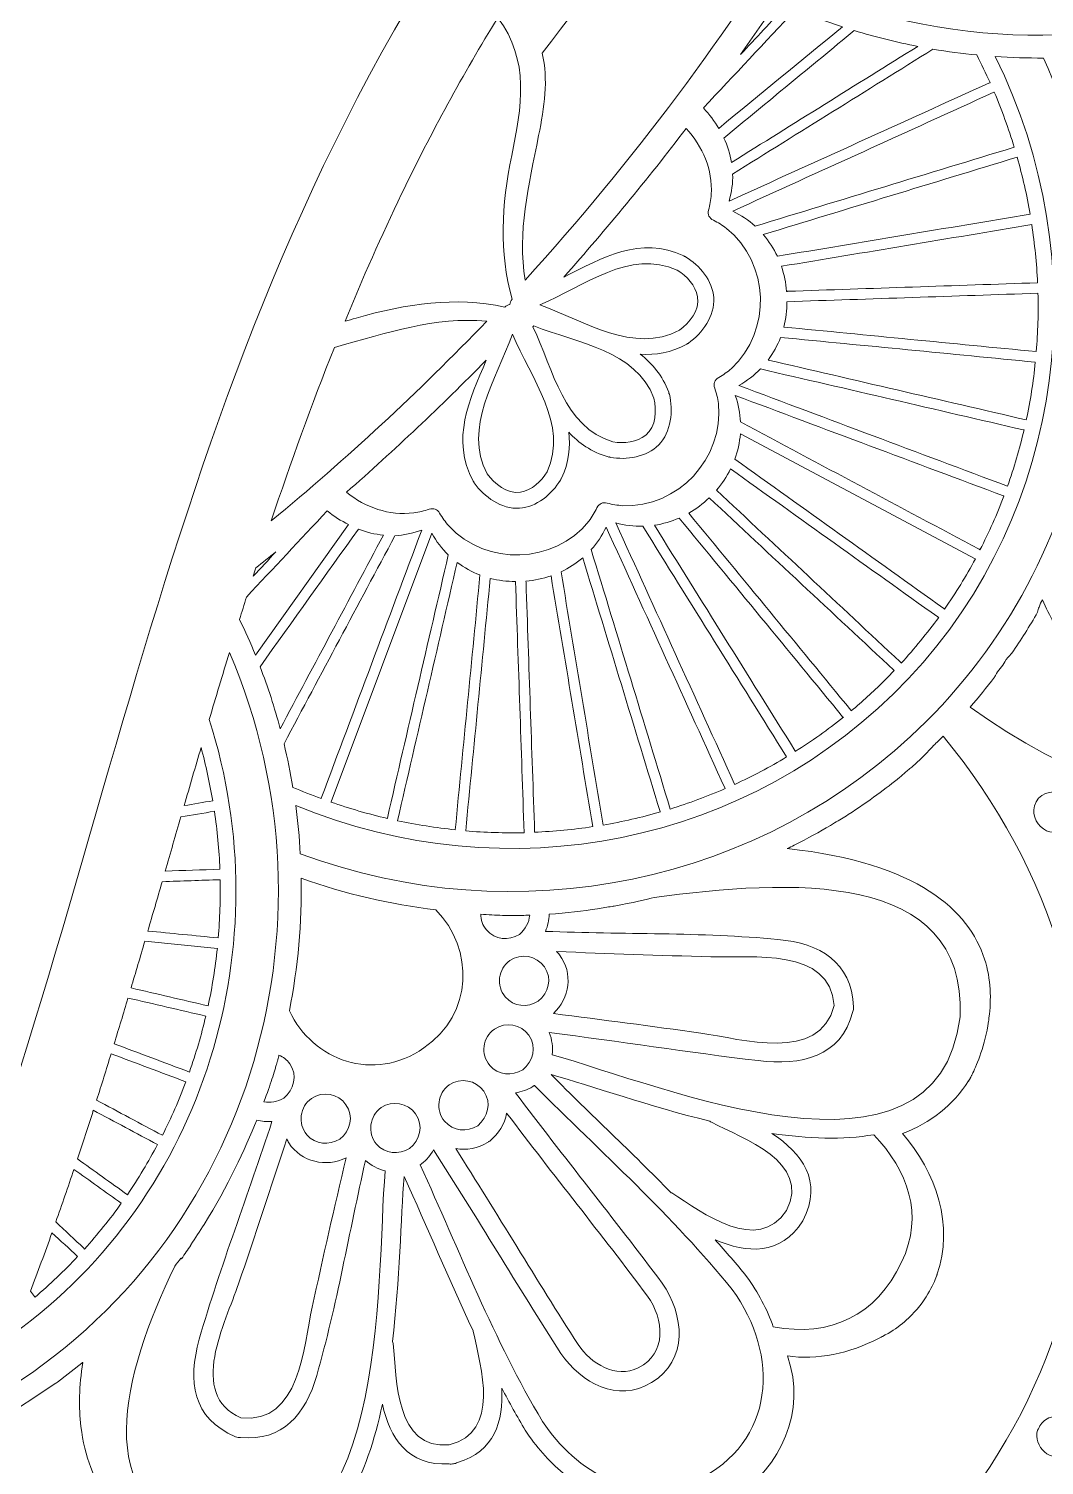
# Model space of a CAD drawing. Extents: x 13 to 948, y -975 to -268.
# Drawn here: x 94.2 to 178, y -446.1 to -327.6 of the extents above; entities that cross this region are included whole.
import ezdxf

# ---------------------------------------------------------------- set-up
doc = ezdxf.new("R2010")
doc.units = 0
doc.header["$MEASUREMENT"] = 0
doc.layers.add('Layer 1', color=7, linetype='Continuous', lineweight=0)

msp = doc.modelspace()

# ---------------------------------------------------------------- linework, layer by layer
at = {"layer": 'Layer 1'}
for points, knots in [([(937.67, -754.37), (937.67, -754.37), (937.67, -757.13), (937.67, -757.13), (937.67, -757.13), (936.53, -757.13), (936.53, -757.13), (936.53, -757.13), (936.53, -754.98), (936.53, -754.98), (936.53, -754.98), (936.45, -754.98), (936.45, -754.98), (936.45, -754.98), (936.45, -773.13), (936.45, -773.13), (936.45, -773.13), (936.42, -773.23), (936.42, -773.23), (936.42, -773.23), (936.42, -754.98), (936.42, -754.98), (936.42, -754.98), (930.74, -754.98), (930.74, -754.98), (930.74, -754.98), (930.74, -753.84), (930.74, -753.84), (930.74, -753.84), (937.24, -753.85), (937.24, -753.85), (937.24, -753.85), (937.24, -268.13), (937.24, -268.13), (937.24, -268.13), (585.77, -268.13), (585.77, -268.13), (585.77, -268.13), (585.77, -267.8), (585.77, -267.8), (585.77, -267.8), (584.81, -267.8), (584.81, -267.8), (584.81, -267.8), (584.81, -272.14), (584.81, -272.14), (584.81, -272.14), (583.68, -272.14), (583.68, -272.14), (583.68, -272.14), (583.68, -267.8), (583.68, -267.8), (583.68, -267.8), (233.17, -267.8), (233.17, -267.8), (233.17, -267.8), (233.17, -267.7), (233.17, -267.7), (233.17, -267.7), (231.67, -267.7), (231.67, -267.7), (231.67, -267.7), (231.67, -267.62), (231.67, -267.62), (231.67, -267.62), (194.12, -267.62), (194.12, -267.62), (189.36, -267.62), (184.7, -268.72), (180.48, -270.81), (180.33, -270.79), (180.19, -270.76), (180.05, -270.72), (180.01, -270.84), (179.96, -270.97), (179.92, -271.1), (178.75, -271.71), (177.61, -272.4), (176.52, -273.16), (171.9, -276.4), (165.53, -281), (157.98, -286.83), (75.27, -358.42), (123.19, -457.39), (13.49, -510.82), (123.19, -564.25), (75.27, -663.23), (157.98, -734.81), (165.57, -740.66), (171.95, -745.28), (176.58, -748.52), (181.7, -752.1), (187.79, -754.02), (194.04, -754.02), (194.04, -754.02), (231.67, -754.02), (231.67, -754.02), (231.67, -754.02), (231.67, -749.56), (231.67, -749.56), (231.67, -749.56), (232.61, -749.56), (232.61, -749.56), (232.61, -749.56), (232.61, -753.99), (232.61, -753.99), (232.61, -753.99), (583.68, -753.99), (583.68, -753.99), (583.68, -753.99), (583.68, -749.46), (583.68, -749.46), (583.68, -749.46), (584.81, -749.46), (584.81, -749.46), (584.81, -749.46), (584.81, -753.99), (584.81, -753.99), (584.81, -753.99), (584.25, -753.99), (584.25, -753.99), (584.25, -753.99), (584.25, -754), (584.25, -754), (578.12, -754.03), (573.17, -759.01), (573.17, -765.14), (573.17, -765.14), (573.17, -974.54), (573.17, -974.54), (573.17, -974.54), (584.25, -974.54), (584.25, -974.54), (584.25, -974.54), (584.25, -974.64), (584.25, -974.64), (584.25, -974.64), (584.94, -974.64), (584.94, -974.64), (584.94, -974.64), (588.59, -974.85), (594.96, -974.85), (596.36, -974.85), (597.89, -974.84), (599.54, -974.82), (600.97, -974.8), (602.48, -974.76), (604.08, -974.72), (621.83, -974.22), (649.87, -972.03), (679.28, -964.28), (679.8, -964.13), (680.33, -963.99), (680.87, -963.84), (682.82, -963.32), (684.78, -962.76), (686.73, -962.19), (687.31, -962.01), (687.91, -961.84), (688.49, -961.67), (694.87, -959.73), (701.26, -957.52), (707.58, -955), (709.47, -954.25), (711.33, -953.47), (713.2, -952.67), (717.19, -950.94), (721.12, -949.09), (725.02, -947.08), (726.08, -946.52), (727.16, -945.97), (728.22, -945.39), (729.98, -944.44), (731.72, -943.46), (733.45, -942.44), (734.35, -941.91), (735.25, -941.38), (736.15, -940.83), (736.98, -940.33), (737.8, -939.81), (738.62, -939.29), (739.95, -938.45), (741.26, -937.6), (742.54, -936.72), (749.1, -932.28), (755.33, -927.32), (761.12, -921.8), (761.12, -921.8), (764.53, -925.23), (771.38, -930.35), (774.03, -932.34), (777.18, -934.57), (780.85, -936.94), (784.86, -939.56), (789.49, -942.35), (794.74, -945.2), (799.76, -947.93), (805.32, -950.7), (811.46, -953.4), (811.84, -953.56), (812.22, -953.72), (812.6, -953.89), (813.4, -954.24), (814.21, -954.58), (815.04, -954.93), (816.42, -955.51), (817.84, -956.1), (819.29, -956.66), (819.88, -956.9), (820.46, -957.13), (821.04, -957.36), (822.57, -957.95), (824.11, -958.54), (825.7, -959.11), (826.6, -959.44), (827.51, -959.77), (828.44, -960.1), (852.72, -968.64), (883.55, -975.22), (920.95, -975.22), (925.99, -975.22), (931.16, -975.1), (936.45, -974.85), (936.45, -974.85), (936.44, -957.65), (936.44, -957.65), (936.44, -957.65), (936.44, -957.65), (936.45, -957.65), (936.45, -957.65), (936.45, -974.85), (936.45, -974.85), (936.45, -974.85), (936.53, -974.85), (936.53, -974.85), (936.53, -974.85), (936.53, -965.78), (936.53, -965.78), (936.53, -965.78), (937.67, -965.78), (937.67, -965.78), (937.67, -965.78), (937.67, -974.85), (937.67, -974.85), (937.67, -974.85), (947.59, -974.85), (947.59, -974.85), (947.59, -974.85), (947.59, -765.45), (947.59, -765.45), (947.59, -759.71), (943.24, -754.98), (937.67, -754.37)], [0, 0, 0, 0, 1, 1, 1, 2, 2, 2, 3, 3, 3, 4, 4, 4, 5, 5, 5, 6, 6, 6, 7, 7, 7, 8, 8, 8, 9, 9, 9, 10, 10, 10, 11, 11, 11, 12, 12, 12, 13, 13, 13, 14, 14, 14, 15, 15, 15, 16, 16, 16, 17, 17, 17, 18, 18, 18, 19, 19, 19, 20, 20, 20, 21, 21, 21, 22, 22, 22, 23, 23, 23, 24, 24, 24, 25, 25, 25, 26, 26, 26, 27, 27, 27, 28, 28, 28, 29, 29, 29, 30, 30, 30, 31, 31, 31, 32, 32, 32, 33, 33, 33, 34, 34, 34, 35, 35, 35, 36, 36, 36, 37, 37, 37, 38, 38, 38, 39, 39, 39, 40, 40, 40, 41, 41, 41, 42, 42, 42, 43, 43, 43, 44, 44, 44, 45, 45, 45, 46, 46, 46, 47, 47, 47, 48, 48, 48, 49, 49, 49, 50, 50, 50, 51, 51, 51, 52, 52, 52, 53, 53, 53, 54, 54, 54, 55, 55, 55, 56, 56, 56, 57, 57, 57, 58, 58, 58, 59, 59, 59, 60, 60, 60, 61, 61, 61, 62, 62, 62, 63, 63, 63, 64, 64, 64, 65, 65, 65, 66, 66, 66, 67, 67, 67, 68, 68, 68, 69, 69, 69, 70, 70, 70, 71, 71, 71, 72, 72, 72, 73, 73, 73, 74, 74, 74, 75, 75, 75, 76, 76, 76, 77, 77, 77, 78, 78, 78, 79, 79, 79, 80, 80, 80, 81, 81, 81, 82, 82, 82, 83, 83, 83, 84, 84, 84, 84]), ([(224.87, -290.84), (224.4, -292.9), (223.79, -294.94), (223.04, -296.98), (213.1, -323.6), (182.34, -335.11), (156.99, -323.72), (157.64, -322.73), (158.29, -321.74), (158.91, -320.75), (182.46, -330.98), (210.52, -320.25), (219.75, -295.74), (222.42, -288.64), (223.12, -281.37), (222.18, -274.43), (222.18, -274.43), (224.87, -274.43), (224.87, -274.43), (224.87, -274.43), (224.87, -290.84), (224.87, -290.84)], [0, 0, 0, 0, 1, 1, 1, 2, 2, 2, 3, 3, 3, 4, 4, 4, 5, 5, 5, 6, 6, 6, 7, 7, 7, 7]), ([(162.29, -292.1), (166.97, -288.49), (171.6, -285.04), (176.1, -281.81), (166.69, -306.11), (152.88, -328.72), (135.15, -348.3), (134.5, -344.29), (135.42, -340.62), (136.26, -336.37), (136.73, -334.03), (137.07, -331.81), (136.55, -329.57), (144.65, -319.17), (151.66, -308.04), (157.56, -296.39), (159.1, -294.94), (160.67, -293.5), (162.29, -292.1)], [0, 0, 0, 0, 1, 1, 1, 2, 2, 2, 3, 3, 3, 4, 4, 4, 5, 5, 5, 6, 6, 6, 6]), ([(152.91, -329.69), (153.95, -328.23), (154.95, -326.77), (155.94, -325.29), (156.2, -325.41), (156.45, -325.52), (156.71, -325.63), (155.44, -326.98), (154.18, -328.34), (152.91, -329.69)], [0, 0, 0, 0, 1, 1, 1, 2, 2, 2, 3, 3, 3, 3]), ([(124.96, -341.18), (127.4, -336.12), (130.04, -331.29), (132.89, -326.66), (135.55, -330.15), (134.86, -334.05), (134.04, -338.03), (133.2, -342.18), (132.98, -345.96), (134.07, -349.87), (133.96, -350), (133.89, -350.15), (133.89, -350.31), (133.73, -350.34), (133.59, -350.4), (133.47, -350.52), (129.34, -349.66), (125.42, -350.21), (121.2, -351.44), (120.9, -351.53), (120.59, -351.61), (120.29, -351.69), (121.74, -348.16), (123.29, -344.65), (124.96, -341.18)], [0, 0, 0, 0, 1, 1, 1, 2, 2, 2, 3, 3, 3, 4, 4, 4, 5, 5, 5, 6, 6, 6, 7, 7, 7, 8, 8, 8, 8]), ([(151.12, -335.78), (150.76, -335.2), (150.33, -334.63), (149.85, -334.1), (152.39, -331.39), (154.92, -328.68), (157.46, -325.97), (158.73, -326.5), (160.02, -326.97), (161.32, -327.41), (157.92, -330.19), (154.52, -332.99), (151.12, -335.78)], [0, 0, 0, 0, 1, 1, 1, 2, 2, 2, 3, 3, 3, 4, 4, 4, 4]), ([(152.17, -338.59), (152.06, -337.9), (151.84, -337.22), (151.54, -336.58), (155.12, -333.62), (158.71, -330.66), (162.29, -327.72), (164.02, -328.24), (165.76, -328.68), (167.52, -329.02), (162.39, -332.21), (157.28, -335.41), (152.17, -338.59)], [0, 0, 0, 0, 1, 1, 1, 2, 2, 2, 3, 3, 3, 4, 4, 4, 4]), ([(173.45, -332.02), (166.29, -335.28), (159.12, -338.53), (151.96, -341.79), (152.19, -341.03), (152.28, -340.29), (152.26, -339.55), (157.77, -336.11), (163.28, -332.69), (168.78, -329.25), (169.98, -329.45), (171.19, -329.62), (172.4, -329.73), (172.79, -330.48), (173.14, -331.25), (173.49, -332.01), (173.47, -332.02), (173.47, -332.02), (173.45, -332.02)], [0, 0, 0, 0, 1, 1, 1, 2, 2, 2, 3, 3, 3, 4, 4, 4, 5, 5, 5, 6, 6, 6, 6]), ([(168.21, -384.72), (154.69, -398.2), (134.38, -402.23), (116.6, -395.62), (116.53, -394.29), (116.39, -392.96), (116.22, -391.64), (133.59, -398.81), (153.74, -394.97), (166.77, -381.15), (179.83, -367.27), (182.24, -346.7), (173.92, -329.85), (175.24, -329.95), (176.58, -329.98), (177.9, -329.98), (186.22, -348.35), (182.61, -370.35), (168.21, -384.72)], [0, 0, 0, 0, 1, 1, 1, 2, 2, 2, 3, 3, 3, 4, 4, 4, 5, 5, 5, 6, 6, 6, 6]), ([(175.49, -337.34), (168.36, -339.51), (161.24, -341.68), (154.11, -343.85), (153.58, -343.36), (152.96, -342.94), (152.27, -342.61), (159.45, -339.33), (166.63, -336.08), (173.81, -332.8), (173.82, -332.8), (173.82, -332.8), (173.84, -332.8), (174.46, -334.28), (175.02, -335.8), (175.49, -337.34)], [0, 0, 0, 0, 1, 1, 1, 2, 2, 2, 3, 3, 3, 4, 4, 4, 5, 5, 5, 5]), ([(130.86, -364.89), (130.87, -364.92), (130.89, -364.93), (130.91, -364.95), (130.92, -364.98), (130.93, -365.01), (130.94, -365.03), (131.75, -366.17), (133.19, -367.21), (134.67, -367.12), (136.08, -367.03), (137.36, -365.95), (138.06, -364.79), (138.09, -364.77), (138.08, -364.74), (138.09, -364.71), (138.12, -364.69), (138.13, -364.67), (138.15, -364.64), (138.76, -363.32), (138.9, -362.06), (138.74, -360.83), (139.57, -361.74), (140.6, -362.47), (142, -362.88), (142.03, -362.9), (142.06, -362.89), (142.09, -362.89), (142.12, -362.91), (142.15, -362.92), (142.18, -362.92), (143.51, -363.16), (145.16, -362.89), (146.16, -361.89), (147.2, -360.84), (147.36, -359.07), (147.04, -357.71), (147.03, -357.68), (147.01, -357.66), (147, -357.64), (146.99, -357.61), (147, -357.58), (146.99, -357.55), (146.46, -356.17), (145.64, -355.18), (144.64, -354.41), (145.9, -354.49), (147.17, -354.29), (148.47, -353.58), (148.5, -353.57), (148.52, -353.55), (148.54, -353.53), (148.57, -353.52), (148.59, -353.52), (148.61, -353.5), (149.76, -352.69), (150.8, -351.25), (150.7, -349.77), (150.61, -348.35), (149.54, -347.08), (148.38, -346.38), (148.35, -346.36), (148.32, -346.36), (148.3, -346.34), (148.27, -346.33), (148.26, -346.3), (148.22, -346.29), (144.66, -344.63), (141.51, -346.44), (138.33, -348.05), (141.86, -344.08), (145.22, -339.99), (148.43, -335.79), (149.8, -337.31), (150.61, -339.15), (150.5, -341.25), (150.46, -341.69), (150.39, -342.11), (150.28, -342.52), (150.18, -342.89), (150.32, -343.19), (150.67, -343.36), (151.05, -343.55), (151.41, -343.77), (151.76, -344.03), (155.32, -346.92), (155.5, -352.44), (152.16, -355.6), (151.83, -355.87), (151.49, -356.12), (151.11, -356.34), (150.78, -356.53), (150.66, -356.84), (150.78, -357.21), (150.92, -357.61), (151.02, -358.04), (151.09, -358.47), (151.54, -363.03), (147.76, -367.07), (143.18, -366.91), (142.75, -366.87), (142.34, -366.81), (141.92, -366.7), (141.55, -366.59), (141.25, -366.73), (141.07, -367.08), (140.88, -367.47), (140.67, -367.83), (140.41, -368.18), (137.51, -371.73), (131.99, -371.92), (128.84, -368.58), (128.57, -368.24), (128.31, -367.9), (128.09, -367.52), (127.9, -367.19), (127.59, -367.08), (127.23, -367.2), (126.82, -367.34), (126.4, -367.43), (125.97, -367.5), (123.87, -367.74), (122.01, -367.06), (120.4, -365.8), (124.37, -362.32), (128.21, -358.69), (131.93, -354.91), (130.55, -358.18), (129, -361.42), (130.86, -364.89)], [0, 0, 0, 0, 1, 1, 1, 2, 2, 2, 3, 3, 3, 4, 4, 4, 5, 5, 5, 6, 6, 6, 7, 7, 7, 8, 8, 8, 9, 9, 9, 10, 10, 10, 11, 11, 11, 12, 12, 12, 13, 13, 13, 14, 14, 14, 15, 15, 15, 16, 16, 16, 17, 17, 17, 18, 18, 18, 19, 19, 19, 20, 20, 20, 21, 21, 21, 22, 22, 22, 23, 23, 23, 24, 24, 24, 25, 25, 25, 26, 26, 26, 27, 27, 27, 28, 28, 28, 29, 29, 29, 30, 30, 30, 31, 31, 31, 32, 32, 32, 33, 33, 33, 34, 34, 34, 35, 35, 35, 36, 36, 36, 37, 37, 37, 38, 38, 38, 39, 39, 39, 40, 40, 40, 41, 41, 41, 42, 42, 42, 43, 43, 43, 43]), ([(155.95, -346.33), (155.65, -345.69), (155.26, -345.1), (154.79, -344.54), (161.77, -342.42), (168.74, -340.29), (175.72, -338.16), (176.17, -339.72), (176.53, -341.29), (176.8, -342.86), (169.85, -344.02), (162.9, -345.18), (155.95, -346.33)], [0, 0, 0, 0, 1, 1, 1, 2, 2, 2, 3, 3, 3, 4, 4, 4, 4]), ([(156.79, -349.22), (156.77, -349.22), (156.74, -349.24), (156.71, -349.24), (156.65, -348.53), (156.51, -347.83), (156.28, -347.16), (163.16, -346.02), (170.05, -344.87), (176.93, -343.72), (177.17, -345.31), (177.33, -346.92), (177.41, -348.52), (170.53, -348.75), (163.66, -348.99), (156.79, -349.22)], [0, 0, 0, 0, 1, 1, 1, 2, 2, 2, 3, 3, 3, 4, 4, 4, 5, 5, 5, 5]), ([(136.35, -350.35), (140.04, -348.78), (143.76, -345.72), (147.69, -347.48), (148.47, -347.98), (149.22, -348.73), (149.37, -349.68), (149.55, -350.79), (148.69, -351.82), (147.87, -352.43), (144.05, -354.42), (140.13, -351.68), (136.35, -350.35)], [0, 0, 0, 0, 1, 1, 1, 2, 2, 2, 3, 3, 3, 4, 4, 4, 4]), ([(156.48, -352.17), (156.66, -351.49), (156.74, -350.79), (156.74, -350.08), (163.64, -349.85), (170.54, -349.62), (177.44, -349.38), (177.48, -350.99), (177.44, -352.59), (177.3, -354.2), (170.36, -353.52), (163.42, -352.85), (156.48, -352.17)], [0, 0, 0, 0, 1, 1, 1, 2, 2, 2, 3, 3, 3, 4, 4, 4, 4]), ([(119.41, -353.85), (123.84, -352.65), (127.65, -351.3), (131.98, -351.69), (126.35, -357.54), (120.42, -363.03), (114.21, -368.15), (115.81, -363.36), (117.53, -358.59), (119.41, -353.85)], [0, 0, 0, 0, 1, 1, 1, 2, 2, 2, 3, 3, 3, 3]), ([(136.96, -364.11), (136.46, -364.89), (135.71, -365.63), (134.75, -365.79), (133.65, -365.96), (132.62, -365.11), (132.01, -364.28), (130.02, -360.47), (132.76, -356.54), (134.09, -352.76), (135.65, -356.45), (138.72, -360.18), (136.96, -364.11)], [0, 0, 0, 0, 1, 1, 1, 2, 2, 2, 3, 3, 3, 4, 4, 4, 4]), ([(145.77, -358.03), (145.99, -359.03), (145.96, -360.37), (145.1, -361.08), (144.35, -361.7), (143.3, -361.78), (142.38, -361.64), (138.31, -360.4), (137.49, -355.74), (135.79, -352.15), (135.81, -352.12), (135.83, -352.1), (135.86, -352.07), (139.55, -353.52), (144.23, -354.08), (145.77, -358.03)], [0, 0, 0, 0, 1, 1, 1, 2, 2, 2, 3, 3, 3, 4, 4, 4, 5, 5, 5, 5]), ([(177.22, -355.07), (177.07, -356.66), (176.82, -358.26), (176.48, -359.83), (169.38, -358.18), (162.28, -356.54), (155.18, -354.89), (155.61, -354.31), (155.96, -353.68), (156.21, -353.03), (163.22, -353.7), (170.22, -354.38), (177.22, -355.07)], [0, 0, 0, 0, 1, 1, 1, 2, 2, 2, 3, 3, 3, 4, 4, 4, 4]), ([(176.26, -360.66), (176.26, -360.66), (176.29, -360.66), (176.29, -360.66), (175.92, -362.23), (175.47, -363.78), (174.93, -365.3), (174.93, -365.3), (174.93, -365.29), (174.92, -365.29), (167.53, -362.53), (160.15, -359.76), (152.77, -356.99), (153.45, -356.62), (154.04, -356.15), (154.55, -355.63), (161.79, -357.3), (169.02, -358.98), (176.26, -360.66)], [0, 0, 0, 0, 1, 1, 1, 2, 2, 2, 3, 3, 3, 4, 4, 4, 5, 5, 5, 6, 6, 6, 6]), ([(152.91, -360), (152.87, -359.28), (152.74, -358.54), (152.47, -357.81), (159.85, -360.58), (167.24, -363.34), (174.61, -366.1), (174.62, -366.12), (174.62, -366.11), (174.63, -366.12), (174.06, -367.62), (173.41, -369.1), (172.66, -370.56), (172.64, -370.53), (172.61, -370.5), (172.58, -370.49), (166.02, -367), (159.47, -363.5), (152.91, -360)], [0, 0, 0, 0, 1, 1, 1, 2, 2, 2, 3, 3, 3, 4, 4, 4, 5, 5, 5, 6, 6, 6, 6]), ([(152.44, -363.06), (152.69, -362.4), (152.84, -361.7), (152.9, -360.97), (152.9, -360.97), (172.26, -371.3), (172.26, -371.3), (172.27, -371.3), (172.27, -371.3), (172.28, -371.3), (171.52, -372.72), (170.66, -374.1), (169.73, -375.44), (169.71, -375.42), (169.7, -375.39), (169.67, -375.38), (163.93, -371.27), (158.19, -367.17), (152.44, -363.06)], [0, 0, 0, 0, 1, 1, 1, 2, 2, 2, 3, 3, 3, 4, 4, 4, 5, 5, 5, 6, 6, 6, 6]), ([(150.92, -365.63), (151.38, -365.09), (151.78, -364.51), (152.09, -363.88), (157.78, -367.94), (163.47, -372.02), (169.17, -376.08), (169.2, -376.1), (169.23, -376.11), (169.26, -376.12), (168.3, -377.43), (167.27, -378.69), (166.16, -379.9), (166.14, -379.86), (166.11, -379.82), (166.07, -379.79), (161.02, -375.07), (155.97, -370.34), (150.92, -365.63)], [0, 0, 0, 0, 1, 1, 1, 2, 2, 2, 3, 3, 3, 4, 4, 4, 5, 5, 5, 6, 6, 6, 6]), ([(224.87, -387.88), (208.42, -396.25), (187.75, -395.1), (171.85, -383.52), (172.54, -382.72), (173.21, -381.9), (173.85, -381.06), (173.88, -381.01), (173.9, -380.96), (173.93, -380.91), (174.15, -380.5), (174.5, -380.18), (174.72, -379.78), (174.86, -379.54), (175.02, -379.33), (175.23, -379.13), (175.24, -379.11), (175.27, -379.1), (175.28, -379.08), (176.04, -377.99), (176.75, -376.85), (177.41, -375.7), (177.44, -375.55), (177.48, -375.4), (177.53, -375.27), (177.59, -375.05), (177.71, -374.85), (177.82, -374.66), (178.11, -375.34), (178.41, -375.98), (178.74, -376.55), (179.36, -377.63), (180.04, -378.53), (180.77, -379.3), (181.47, -380.05), (182.22, -380.66), (182.97, -381.17), (183.66, -381.43), (184.35, -381.69), (185.04, -381.96), (186.21, -382.4), (187.39, -382.85), (188.56, -383.3), (188.57, -383.31), (188.59, -383.31), (188.6, -383.32), (188.65, -383.32), (188.68, -383.33), (188.73, -383.33), (188.74, -383.33), (188.74, -383.33), (188.74, -383.33), (189.62, -383.45), (190.32, -383.47), (190.73, -383.46), (190.73, -383.46), (190.76, -383.45), (190.76, -383.45), (190.95, -383.45), (191.07, -383.45), (191.12, -383.45), (191.14, -383.44), (191.15, -383.44), (191.15, -383.44), (192, -383.41), (192.79, -383.29), (193.49, -383.1), (194.17, -382.93), (194.76, -382.71), (195.28, -382.47), (196.72, -381.81), (197.56, -381.03), (197.71, -380.88), (197.72, -380.88), (197.72, -380.87), (197.73, -380.86), (197.73, -380.86), (197.73, -380.86), (197.73, -380.86), (199.2, -379.6), (200.32, -377.94), (200.92, -375.98), (203.91, -378.4), (207.95, -379.67), (211.63, -378.55), (211.78, -378.5), (211.92, -378.46), (212.06, -378.41), (212.34, -378.31), (212.62, -378.19), (212.9, -378.06), (213.04, -377.99), (213.18, -377.92), (213.31, -377.84), (213.32, -377.84), (213.34, -377.84), (213.34, -377.84), (214.07, -377.44), (214.64, -376.96), (215.08, -376.53), (215.67, -375.98), (216, -375.52), (216.07, -375.41), (216.07, -375.39), (216.08, -375.39), (216.08, -375.39), (216.08, -375.39), (216.09, -375.36), (216.09, -375.36), (218.11, -372.73), (219.18, -368.97), (218.51, -365.91), (220.78, -366.56), (222.96, -366.32), (224.87, -365.46), (224.87, -365.46), (224.87, -387.88), (224.87, -387.88)], [0, 0, 0, 0, 1, 1, 1, 2, 2, 2, 3, 3, 3, 4, 4, 4, 5, 5, 5, 6, 6, 6, 7, 7, 7, 8, 8, 8, 9, 9, 9, 10, 10, 10, 11, 11, 11, 12, 12, 12, 13, 13, 13, 14, 14, 14, 15, 15, 15, 16, 16, 16, 17, 17, 17, 18, 18, 18, 19, 19, 19, 20, 20, 20, 21, 21, 21, 22, 22, 22, 23, 23, 23, 24, 24, 24, 25, 25, 25, 26, 26, 26, 27, 27, 27, 28, 28, 28, 29, 29, 29, 30, 30, 30, 31, 31, 31, 32, 32, 32, 33, 33, 33, 34, 34, 34, 35, 35, 35, 36, 36, 36, 37, 37, 37, 38, 38, 38, 39, 39, 39, 39]), ([(148.65, -367.53), (149.26, -367.18), (149.81, -366.74), (150.32, -366.25), (155.4, -371), (160.48, -375.74), (165.56, -380.48), (165.57, -380.49), (165.58, -380.5), (165.59, -380.5), (165.29, -380.81), (165, -381.12), (164.7, -381.42), (163.84, -382.27), (162.95, -383.07), (162.04, -383.83), (162.03, -383.81), (162.02, -383.79), (162, -383.76), (157.55, -378.34), (153.1, -372.94), (148.65, -367.53)], [0, 0, 0, 0, 1, 1, 1, 2, 2, 2, 3, 3, 3, 4, 4, 4, 5, 5, 5, 6, 6, 6, 7, 7, 7, 7]), ([(112.16, -374.44), (114.38, -372.08), (116.6, -369.71), (118.81, -367.34), (119.38, -367.78), (119.97, -368.16), (120.58, -368.47), (120.58, -368.47), (112.9, -379.23), (112.9, -379.23), (112.5, -378.24), (112.06, -377.26), (111.59, -376.29), (111.78, -375.67), (111.98, -375.06), (112.16, -374.44)], [0, 0, 0, 0, 1, 1, 1, 2, 2, 2, 3, 3, 3, 4, 4, 4, 5, 5, 5, 5]), ([(142.62, -368.33), (143.37, -368.52), (144.11, -368.61), (144.84, -368.59), (148.79, -374.94), (152.75, -381.28), (156.71, -387.63), (155.32, -388.47), (153.89, -389.22), (152.43, -389.9), (152.43, -389.89), (152.43, -389.88), (152.42, -389.87), (149.15, -382.69), (145.89, -375.51), (142.62, -368.33)], [0, 0, 0, 0, 1, 1, 1, 2, 2, 2, 3, 3, 3, 4, 4, 4, 5, 5, 5, 5]), ([(145.81, -368.52), (146.52, -368.41), (147.2, -368.21), (147.85, -367.93), (152.35, -373.38), (156.84, -378.85), (161.33, -384.31), (161.35, -384.33), (161.36, -384.34), (161.39, -384.35), (160.11, -385.38), (158.79, -386.33), (157.42, -387.18), (157.41, -387.15), (157.4, -387.12), (157.39, -387.09), (153.52, -380.89), (149.66, -374.71), (145.81, -368.52)], [0, 0, 0, 0, 1, 1, 1, 2, 2, 2, 3, 3, 3, 4, 4, 4, 5, 5, 5, 6, 6, 6, 6]), ([(123.45, -369.34), (120.62, -374.66), (117.78, -379.98), (114.94, -385.31), (114.49, -383.57), (113.93, -381.87), (113.28, -380.19), (115.98, -376.41), (118.68, -372.63), (121.39, -368.84), (122.06, -369.1), (122.75, -369.27), (123.45, -369.34)], [0, 0, 0, 0, 1, 1, 1, 2, 2, 2, 3, 3, 3, 4, 4, 4, 4]), ([(115.26, -386.55), (118.3, -380.82), (121.35, -375.1), (124.41, -369.38), (125.13, -369.35), (125.88, -369.19), (126.62, -368.92), (123.85, -376.29), (121.1, -383.65), (118.33, -391.03), (118.32, -391.04), (118.33, -391.05), (118.32, -391.07), (117.54, -390.78), (116.76, -390.47), (115.99, -390.14), (115.79, -388.94), (115.54, -387.74), (115.26, -386.55)], [0, 0, 0, 0, 1, 1, 1, 2, 2, 2, 3, 3, 3, 4, 4, 4, 5, 5, 5, 6, 6, 6, 6]), ([(119.14, -391.34), (119.14, -391.34), (127.44, -369.18), (127.44, -369.18), (127.82, -369.87), (128.28, -370.46), (128.81, -370.96), (127.13, -378.21), (125.45, -385.43), (123.78, -392.68), (123.78, -392.68), (123.78, -392.7), (123.78, -392.7), (122.21, -392.34), (120.66, -391.89), (119.13, -391.35), (119.13, -391.35), (119.14, -391.35), (119.14, -391.34)], [0, 0, 0, 0, 1, 1, 1, 2, 2, 2, 3, 3, 3, 4, 4, 4, 5, 5, 5, 6, 6, 6, 6]), ([(140.59, -370.53), (141.08, -369.99), (141.5, -369.38), (141.83, -368.68), (145.1, -375.86), (148.36, -383.04), (151.63, -390.23), (151.63, -390.23), (151.64, -390.23), (151.65, -390.24), (150.16, -390.88), (148.65, -391.45), (147.11, -391.93), (144.94, -384.79), (142.77, -377.66), (140.59, -370.53)], [0, 0, 0, 0, 1, 1, 1, 2, 2, 2, 3, 3, 3, 4, 4, 4, 5, 5, 5, 5]), ([(112.94, -372.03), (113.49, -371.59), (114.04, -371.16), (114.58, -370.72), (113.96, -371.39), (113.34, -372.05), (112.72, -372.72), (112.79, -372.49), (112.87, -372.26), (112.94, -372.03)], [0, 0, 0, 0, 1, 1, 1, 2, 2, 2, 3, 3, 3, 3]), ([(129.54, -371.58), (130.13, -372.02), (130.75, -372.37), (131.42, -372.62), (130.74, -379.63), (130.06, -386.64), (129.38, -393.64), (127.79, -393.47), (126.19, -393.22), (124.62, -392.89), (126.26, -385.79), (127.9, -378.69), (129.54, -371.58)], [0, 0, 0, 0, 1, 1, 1, 2, 2, 2, 3, 3, 3, 4, 4, 4, 4]), ([(138.11, -372.36), (138.74, -372.06), (139.34, -371.67), (139.89, -371.2), (142.02, -378.18), (144.15, -385.16), (146.27, -392.13), (146.28, -392.15), (146.29, -392.15), (146.3, -392.17), (144.75, -392.62), (143.17, -392.98), (141.58, -393.25), (140.42, -386.29), (139.26, -379.33), (138.11, -372.36)], [0, 0, 0, 0, 1, 1, 1, 2, 2, 2, 3, 3, 3, 4, 4, 4, 5, 5, 5, 5]), ([(132.27, -372.9), (132.95, -373.07), (133.65, -373.16), (134.35, -373.16), (134.59, -380.07), (134.82, -386.97), (135.06, -393.88), (133.45, -393.92), (131.85, -393.86), (130.24, -393.73), (130.92, -386.78), (131.59, -379.83), (132.27, -372.9)], [0, 0, 0, 0, 1, 1, 1, 2, 2, 2, 3, 3, 3, 4, 4, 4, 4]), ([(140.72, -393.38), (139.13, -393.62), (137.53, -393.77), (135.93, -393.84), (135.69, -386.97), (135.45, -380.09), (135.22, -373.21), (135.21, -373.18), (135.21, -373.15), (135.2, -373.12), (135.91, -373.07), (136.61, -372.93), (137.28, -372.69), (138.43, -379.59), (139.58, -386.48), (140.72, -393.38)], [0, 0, 0, 0, 1, 1, 1, 2, 2, 2, 3, 3, 3, 4, 4, 4, 5, 5, 5, 5]), ([(92.98, -435.19), (108.78, -423.75), (115.01, -403.07), (109.09, -384.55), (109.64, -382.7), (110.19, -380.86), (110.75, -379.01), (120.46, -401.6), (112.26, -428.55), (90.6, -440.88), (91.43, -438.99), (92.21, -437.1), (92.98, -435.19)], [0, 0, 0, 0, 1, 1, 1, 2, 2, 2, 3, 3, 3, 4, 4, 4, 4]), ([(89.38, -443.66), (90.11, -443.28), (90.85, -442.9), (91.56, -442.5), (91.56, -442.5), (91.57, -442.49), (91.57, -442.49), (91.57, -442.49), (91.59, -442.48), (91.59, -442.48), (91.59, -442.48), (96.44, -439.3), (96.44, -439.3), (96.44, -439.3), (96.49, -439.27), (96.49, -439.27), (96.49, -439.27), (96.57, -439.21), (96.57, -439.21), (96.57, -439.21), (98.59, -437.63), (98.59, -437.63), (98.62, -437.6), (98.64, -437.58), (98.66, -437.57), (98.36, -439.53), (98.32, -441.3), (98.51, -442.86), (98.66, -444.11), (98.94, -445.24), (99.33, -446.24), (99.69, -447.23), (100.15, -448.11), (100.66, -448.88), (101.2, -449.4), (101.75, -449.92), (102.29, -450.44), (103.22, -451.33), (104.15, -452.22), (105.07, -453.12), (105.07, -453.12), (105.1, -453.13), (105.1, -453.14), (105.14, -453.16), (105.18, -453.18), (105.22, -453.21), (105.23, -453.21), (105.23, -453.21), (105.23, -453.21), (106.01, -453.68), (106.66, -453.96), (107.05, -454.12), (107.05, -454.12), (107.08, -454.13), (107.08, -454.13), (107.26, -454.2), (107.37, -454.24), (107.42, -454.26), (107.45, -454.27), (107.46, -454.27), (107.46, -454.27), (108.27, -454.58), (109.06, -454.77), (109.79, -454.87), (110.49, -454.98), (111.14, -455.01), (111.73, -455), (113.35, -454.94), (114.45, -454.54), (114.64, -454.46), (114.66, -454.47), (114.66, -454.45), (114.67, -454.45), (114.68, -454.45), (114.68, -454.45), (114.68, -454.45), (116.56, -453.85), (118.27, -452.73), (119.62, -451.14), (121.47, -454.59), (124.77, -457.39), (128.68, -457.8), (128.83, -457.81), (128.99, -457.83), (129.14, -457.83), (129.45, -457.85), (129.76, -457.86), (130.07, -457.84), (130.23, -457.83), (130.38, -457.82), (130.54, -457.81), (130.55, -457.81), (130.57, -457.81), (130.57, -457.8), (131.41, -457.72), (132.15, -457.5), (132.73, -457.27), (133.5, -456.99), (134, -456.68), (134.1, -456.6), (134.12, -456.59), (134.13, -456.59), (134.13, -456.59), (134.13, -456.59), (134.14, -456.58), (134.14, -456.58), (137.1, -454.9), (139.59, -451.78), (140.17, -448.64), (147.85, -454.82), (160.02, -446.37), (156.78, -437.04), (159.18, -437.41), (161.95, -436.83), (164.29, -435.59), (164.35, -435.55), (164.43, -435.52), (164.5, -435.49), (164.51, -435.49), (164.53, -435.47), (164.55, -435.47), (164.57, -435.46), (164.6, -435.43), (164.62, -435.43), (165.88, -434.81), (166.8, -433.97), (167.48, -433.17), (168.06, -432.48), (168.46, -431.8), (168.72, -431.28), (169.01, -430.71), (169.12, -430.32), (169.12, -430.32), (169.12, -430.32), (169.1, -430.34), (169.1, -430.34), (170.55, -426.32), (169.04, -421.87), (166.26, -418.69), (168.61, -417.84), (170.47, -416.32), (171.7, -414.36), (171.7, -414.36), (171.71, -414.38), (171.71, -414.38), (171.71, -414.38), (171.87, -414.11), (171.87, -414.11), (171.87, -414.11), (171.87, -414.1), (171.88, -414.08), (171.89, -414.06), (171.91, -414.03), (171.92, -414), (171.94, -413.98), (171.95, -413.96), (171.96, -413.92), (171.99, -413.86), (172.03, -413.78), (172.08, -413.7), (172.41, -413), (173.07, -411.4), (173.37, -409.44), (173.38, -409.35), (173.39, -409.25), (173.4, -409.14), (173.6, -407.66), (173.57, -405.98), (173.04, -404.31), (173.04, -404.31), (173.03, -404.3), (173.03, -404.3), (171.75, -400.32), (167.6, -396.37), (156.77, -395.19), (156.96, -395.1), (157.15, -395), (157.32, -394.91), (157.47, -394.85), (157.62, -394.76), (157.77, -394.69), (158.81, -394.15), (159.78, -393.61), (160.66, -393.08), (161.05, -392.84), (161.42, -392.62), (161.78, -392.39), (163.53, -391.27), (164.94, -390.2), (166.04, -389.31), (166.29, -389.11), (166.5, -388.91), (166.72, -388.72), (166.82, -388.64), (166.93, -388.55), (167.03, -388.47), (168.11, -387.51), (168.69, -386.86), (168.8, -386.72), (168.82, -386.7), (168.83, -386.7), (168.83, -386.7), (168.83, -386.7), (168.83, -386.69), (168.83, -386.69), (169.1, -386.43), (169.36, -386.18), (169.61, -385.93), (187.88, -407.74), (185.12, -441.12), (161.85, -458.49), (138.17, -476.17), (104.48, -468.68), (89.26, -443.92), (89.3, -443.83), (89.33, -443.74), (89.38, -443.66)], [0, 0, 0, 0, 1, 1, 1, 2, 2, 2, 3, 3, 3, 4, 4, 4, 5, 5, 5, 6, 6, 6, 7, 7, 7, 8, 8, 8, 9, 9, 9, 10, 10, 10, 11, 11, 11, 12, 12, 12, 13, 13, 13, 14, 14, 14, 15, 15, 15, 16, 16, 16, 17, 17, 17, 18, 18, 18, 19, 19, 19, 20, 20, 20, 21, 21, 21, 22, 22, 22, 23, 23, 23, 24, 24, 24, 25, 25, 25, 26, 26, 26, 27, 27, 27, 28, 28, 28, 29, 29, 29, 30, 30, 30, 31, 31, 31, 32, 32, 32, 33, 33, 33, 34, 34, 34, 35, 35, 35, 36, 36, 36, 37, 37, 37, 38, 38, 38, 39, 39, 39, 40, 40, 40, 41, 41, 41, 42, 42, 42, 43, 43, 43, 44, 44, 44, 45, 45, 45, 46, 46, 46, 47, 47, 47, 48, 48, 48, 49, 49, 49, 50, 50, 50, 51, 51, 51, 52, 52, 52, 53, 53, 53, 54, 54, 54, 55, 55, 55, 56, 56, 56, 57, 57, 57, 58, 58, 58, 59, 59, 59, 60, 60, 60, 61, 61, 61, 62, 62, 62, 63, 63, 63, 64, 64, 64, 65, 65, 65, 66, 66, 66, 67, 67, 67, 68, 68, 68, 69, 69, 69, 70, 70, 70, 71, 71, 71, 72, 72, 72, 72]), ([(108.42, -386.86), (108.81, -388.31), (109.13, -389.78), (109.38, -391.25), (108.6, -391.38), (107.81, -391.51), (107.02, -391.65), (107.48, -390.05), (107.95, -388.45), (108.42, -386.86)], [0, 0, 0, 0, 1, 1, 1, 2, 2, 2, 3, 3, 3, 3]), ([(179.92, -393.3), (178.42, -394.89), (176.2, -392.68), (177.48, -391.02), (178.19, -390.4), (179.25, -390.29), (179.93, -391.06), (180.49, -391.69), (180.48, -392.67), (179.92, -393.3)], [0, 0, 0, 0, 1, 1, 1, 2, 2, 2, 3, 3, 3, 3]), ([(106.1, -394.83), (106.31, -394.08), (106.53, -393.33), (106.75, -392.57), (107.67, -392.42), (108.6, -392.27), (109.52, -392.11), (109.75, -393.7), (109.91, -395.3), (109.97, -396.89), (108.47, -396.95), (106.96, -396.99), (105.46, -397.05), (105.67, -396.3), (105.89, -395.57), (106.1, -394.83)], [0, 0, 0, 0, 1, 1, 1, 2, 2, 2, 3, 3, 3, 4, 4, 4, 5, 5, 5, 5]), ([(137.37, -412.2), (137.44, -411.58), (137.37, -410.95), (137.13, -410.37), (142.88, -411.09), (148.61, -412), (154.36, -412.68), (157.89, -413.09), (161.21, -412.44), (162.16, -408.63), (162.21, -408.54), (162.24, -408.42), (162.24, -408.26), (162.04, -404.53), (159.47, -403.01), (156, -402.69), (149.66, -402.08), (143.18, -402.28), (136.82, -402.02), (137.01, -401.57), (137.13, -401.08), (137.13, -400.6), (138.56, -400.5), (139.92, -400.34), (141.12, -400.16), (141.53, -400.09), (141.94, -400.02), (142.31, -399.96), (142.37, -399.95), (142.43, -399.94), (142.48, -399.93), (144.02, -399.65), (145.19, -399.38), (145.78, -399.23), (156.81, -397.73), (171.58, -396.86), (171.02, -409.06), (169.15, -424.45), (146.25, -414.66), (137.37, -412.2)], [0, 0, 0, 0, 1, 1, 1, 2, 2, 2, 3, 3, 3, 4, 4, 4, 5, 5, 5, 6, 6, 6, 7, 7, 7, 8, 8, 8, 9, 9, 9, 10, 10, 10, 11, 11, 11, 12, 12, 12, 13, 13, 13, 13]), ([(105.21, -397.92), (106.8, -397.87), (108.39, -397.81), (109.99, -397.76), (110.02, -399.36), (109.97, -400.96), (109.83, -402.56), (107.89, -402.37), (105.96, -402.18), (104.02, -401.99), (104.42, -400.63), (104.82, -399.28), (105.21, -397.92)], [0, 0, 0, 0, 1, 1, 1, 2, 2, 2, 3, 3, 3, 4, 4, 4, 4]), ([(126.79, -411.64), (122.66, -414.52), (117.64, -412.69), (115.7, -408.57), (116.41, -404.98), (116.74, -401.32), (116.67, -397.63), (120.31, -398.94), (124.04, -399.8), (127.79, -400.24), (130.93, -403.49), (130.89, -408.79), (126.79, -411.64)], [0, 0, 0, 0, 1, 1, 1, 2, 2, 2, 3, 3, 3, 4, 4, 4, 4]), ([(134.68, -402.27), (133.77, -402.78), (132.67, -402.75), (131.96, -401.9), (131.63, -401.52), (131.48, -401.06), (131.49, -400.6), (132.09, -400.65), (132.7, -400.69), (133.29, -400.7), (133.66, -400.72), (134, -400.7), (134.36, -400.7), (134.53, -400.7), (134.72, -400.71), (134.89, -400.7), (135.1, -400.7), (135.31, -400.69), (135.52, -400.68), (135.47, -401.28), (135.18, -401.85), (134.68, -402.27)], [0, 0, 0, 0, 1, 1, 1, 2, 2, 2, 3, 3, 3, 4, 4, 4, 5, 5, 5, 6, 6, 6, 7, 7, 7, 7]), ([(103.78, -402.84), (103.78, -402.84), (109.76, -403.42), (109.76, -403.42), (109.59, -405.01), (109.34, -406.59), (109, -408.16), (106.88, -407.67), (104.76, -407.18), (102.64, -406.68), (103.03, -405.41), (103.4, -404.12), (103.78, -402.84)], [0, 0, 0, 0, 1, 1, 1, 2, 2, 2, 3, 3, 3, 4, 4, 4, 4]), ([(133.51, -407.43), (132.73, -406.52), (132.92, -405.1), (133.89, -404.43), (134.81, -403.78), (136.08, -404.03), (136.73, -404.95), (137.41, -405.93), (137.08, -407.07), (136.23, -407.79), (135.32, -408.3), (134.22, -408.27), (133.51, -407.43)], [0, 0, 0, 0, 1, 1, 1, 2, 2, 2, 3, 3, 3, 4, 4, 4, 4]), ([(137.99, -403.96), (137.92, -403.84), (137.82, -403.77), (137.73, -403.68), (141.97, -403.86), (146.21, -404), (150.46, -404.12), (153.81, -404.21), (160.32, -403.34), (160.63, -408.13), (159.42, -412.92), (153.01, -410.88), (149.63, -410.41), (145.59, -409.85), (141.53, -409.31), (137.48, -408.8), (138.81, -407.55), (139.12, -405.47), (137.99, -403.96)], [0, 0, 0, 0, 1, 1, 1, 2, 2, 2, 3, 3, 3, 4, 4, 4, 5, 5, 5, 6, 6, 6, 6]), ([(102.39, -407.52), (104.53, -408.01), (106.67, -408.51), (108.81, -409.01), (108.44, -410.56), (107.99, -412.1), (107.46, -413.62), (105.38, -412.84), (103.32, -412.07), (101.25, -411.29), (101.63, -410.03), (102.02, -408.77), (102.39, -407.52)], [0, 0, 0, 0, 1, 1, 1, 2, 2, 2, 3, 3, 3, 4, 4, 4, 4]), ([(132.22, -413.07), (131.45, -412.17), (131.64, -410.75), (132.61, -410.08), (133.53, -409.44), (134.81, -409.68), (135.45, -410.59), (136.13, -411.58), (135.8, -412.73), (134.95, -413.44), (134.04, -413.95), (132.94, -413.93), (132.22, -413.07)], [0, 0, 0, 0, 1, 1, 1, 2, 2, 2, 3, 3, 3, 4, 4, 4, 4]), ([(100.99, -412.12), (103.06, -412.89), (105.11, -413.66), (107.17, -414.43), (106.6, -415.94), (105.95, -417.4), (105.23, -418.84), (103.42, -417.88), (101.6, -416.91), (99.8, -415.94), (100.21, -414.67), (100.6, -413.4), (100.99, -412.12)], [0, 0, 0, 0, 1, 1, 1, 2, 2, 2, 3, 3, 3, 4, 4, 4, 4]), ([(115.73, -412.94), (116.41, -413.92), (116.08, -415.07), (115.23, -415.79), (114.71, -416.07), (114.13, -416.19), (113.6, -416.08), (113.87, -415.36), (114.09, -414.73), (114.26, -414.21), (114.35, -413.93), (114.43, -413.68), (114.49, -413.47), (114.53, -413.36), (114.56, -413.25), (114.59, -413.13), (114.61, -413.08), (114.62, -413.03), (114.63, -412.99), (114.65, -412.92), (114.67, -412.85), (114.7, -412.77), (114.71, -412.74), (114.71, -412.72), (114.71, -412.69), (114.74, -412.66), (114.74, -412.63), (114.75, -412.59), (114.75, -412.59), (114.75, -412.58), (114.75, -412.58), (114.78, -412.47), (114.81, -412.35), (114.84, -412.23), (115.19, -412.38), (115.5, -412.61), (115.73, -412.94)], [0, 0, 0, 0, 1, 1, 1, 2, 2, 2, 3, 3, 3, 4, 4, 4, 5, 5, 5, 6, 6, 6, 7, 7, 7, 8, 8, 8, 9, 9, 9, 10, 10, 10, 11, 11, 11, 12, 12, 12, 12]), ([(136.58, -442.45), (132.58, -435.77), (129.72, -428.34), (126.48, -421.27), (126.49, -421.26), (126.5, -421.25), (126.51, -421.24), (126.54, -421.22), (126.57, -421.21), (126.61, -421.19), (127.03, -420.87), (127.34, -420.47), (127.59, -420.03), (131.15, -425.59), (134.53, -431.28), (138.09, -436.83), (139.76, -439.27), (142.77, -440.93), (145.57, -439.24), (148.63, -437.39), (148.27, -433.64), (146.45, -431.04), (142.49, -425.75), (138.32, -420.61), (134.35, -415.33), (134.84, -415.26), (135.34, -415.09), (135.77, -414.82), (135.81, -414.8), (135.82, -414.77), (135.85, -414.75), (135.86, -414.74), (135.89, -414.74), (135.91, -414.72), (141.39, -420.22), (147.34, -425.51), (152.22, -431.56), (156.16, -436.93), (155.82, -444.17), (149.28, -447.32), (144.42, -449.65), (139.28, -446.57), (136.58, -442.45)], [0, 0, 0, 0, 1, 1, 1, 2, 2, 2, 3, 3, 3, 4, 4, 4, 5, 5, 5, 6, 6, 6, 7, 7, 7, 8, 8, 8, 9, 9, 9, 10, 10, 10, 11, 11, 11, 12, 12, 12, 13, 13, 13, 14, 14, 14, 14]), ([(131.73, -415.2), (132.41, -416.19), (132.08, -417.33), (131.23, -418.05), (130.32, -418.57), (129.23, -418.53), (128.5, -417.68), (127.74, -416.78), (127.91, -415.36), (128.89, -414.69), (129.81, -414.05), (131.09, -414.29), (131.73, -415.2)], [0, 0, 0, 0, 1, 1, 1, 2, 2, 2, 3, 3, 3, 4, 4, 4, 4]), ([(137.28, -413.83), (140.64, -414.77), (145.41, -416.46), (150.37, -417.67), (150.42, -417.7), (150.45, -417.74), (150.51, -417.77), (153.12, -419.09), (158.72, -421.03), (156.71, -425.04), (154.33, -428.7), (149.78, -425.22), (147.24, -423.6), (147.23, -423.6), (147.22, -423.6), (147.2, -423.59), (143.95, -420.28), (140.54, -417.09), (137.28, -413.83)], [0, 0, 0, 0, 1, 1, 1, 2, 2, 2, 3, 3, 3, 4, 4, 4, 5, 5, 5, 6, 6, 6, 6]), ([(119.86, -419.17), (118.95, -419.67), (117.86, -419.64), (117.14, -418.79), (116.37, -417.89), (116.56, -416.47), (117.52, -415.8), (118.45, -415.17), (119.73, -415.4), (120.36, -416.32), (121.05, -417.3), (120.72, -418.44), (119.86, -419.17)], [0, 0, 0, 0, 1, 1, 1, 2, 2, 2, 3, 3, 3, 4, 4, 4, 4]), ([(99.53, -416.78), (101.29, -417.72), (103.06, -418.67), (104.82, -419.6), (104.08, -421.02), (103.24, -422.4), (102.34, -423.74), (100.97, -422.76), (99.59, -421.77), (98.22, -420.79), (98.66, -419.46), (99.1, -418.12), (99.53, -416.78)], [0, 0, 0, 0, 1, 1, 1, 2, 2, 2, 3, 3, 3, 4, 4, 4, 4]), ([(125.61, -419.94), (124.71, -420.44), (123.61, -420.41), (122.88, -419.57), (122.12, -418.66), (122.3, -417.25), (123.28, -416.56), (124.19, -415.93), (125.47, -416.17), (126.11, -417.08), (126.79, -418.07), (126.47, -419.22), (125.61, -419.94)], [0, 0, 0, 0, 1, 1, 1, 2, 2, 2, 3, 3, 3, 4, 4, 4, 4]), ([(145.25, -432.11), (146.58, -434), (146.87, -436.82), (144.48, -438.02), (142.6, -438.96), (140.59, -437.67), (139.52, -436.11), (136.08, -430.76), (132.83, -425.29), (129.42, -419.93), (130.31, -420.09), (131.25, -419.93), (132.05, -419.43), (132.09, -419.41), (132.1, -419.38), (132.12, -419.36), (132.16, -419.35), (132.19, -419.33), (132.22, -419.32), (132.98, -418.72), (133.45, -417.9), (133.62, -417.01), (137.45, -422.08), (141.44, -427.03), (145.25, -432.11)], [0, 0, 0, 0, 1, 1, 1, 2, 2, 2, 3, 3, 3, 4, 4, 4, 5, 5, 5, 6, 6, 6, 7, 7, 7, 8, 8, 8, 8]), ([(107.56, -427.87), (107.94, -427.31), (108.32, -426.76), (108.67, -426.19), (110.63, -423.03), (112.04, -419.98), (113.02, -417.58), (113.42, -417.69), (113.84, -417.73), (114.26, -417.71), (112.32, -423.7), (110.01, -429.61), (108.27, -435.66), (107.29, -439.12), (107.71, -442.18), (111.25, -443.71), (111.41, -443.77), (111.54, -443.77), (111.67, -443.76), (115.14, -444.13), (117.04, -441.84), (117.96, -438.65), (119.62, -432.86), (120.63, -426.81), (121.98, -420.91), (122.44, -421.34), (123, -421.63), (123.6, -421.77), (122.83, -430.84), (124.09, -455.92), (108.93, -452.22), (99.05, -448.99), (101.92, -438.69), (106.24, -429.64), (106.4, -429.42), (106.59, -429.2), (106.75, -428.98), (106.75, -428.98), (106.8, -429.02), (106.8, -429.02), (107.08, -428.65), (107.33, -428.27), (107.58, -427.9), (107.58, -427.9), (107.56, -427.87), (107.56, -427.87)], [0, 0, 0, 0, 1, 1, 1, 2, 2, 2, 3, 3, 3, 4, 4, 4, 5, 5, 5, 6, 6, 6, 7, 7, 7, 8, 8, 8, 9, 9, 9, 10, 10, 10, 11, 11, 11, 12, 12, 12, 13, 13, 13, 14, 14, 14, 15, 15, 15, 15]), ([(120.38, -420.7), (119.41, -424.79), (118.48, -428.89), (117.58, -433.01), (116.87, -436.21), (116.6, -442.68), (111.69, -442.15), (107.28, -440.19), (110.43, -434.29), (111.51, -431.1), (112.86, -427.12), (114.19, -423.14), (115.48, -419.14), (115.54, -419.24), (115.58, -419.36), (115.65, -419.47), (116.69, -421.06), (118.73, -421.51), (120.38, -420.7)], [0, 0, 0, 0, 1, 1, 1, 2, 2, 2, 3, 3, 3, 4, 4, 4, 5, 5, 5, 6, 6, 6, 6]), ([(153.41, -430.49), (152.59, -429.46), (151.71, -428.45), (150.83, -427.46), (153.44, -428.57), (156.17, -428.8), (158.06, -425.9), (159.74, -422.56), (157.96, -420.34), (155.5, -418.69), (158.47, -419.12), (161.36, -419.25), (163.9, -418.79), (166.72, -421.75), (168.06, -425.39), (166.19, -429.31), (164.11, -433.73), (160.31, -435.52), (155.61, -434.64), (155.1, -433.2), (154.37, -431.81), (153.41, -430.49)], [0, 0, 0, 0, 1, 1, 1, 2, 2, 2, 3, 3, 3, 4, 4, 4, 5, 5, 5, 6, 6, 6, 7, 7, 7, 7]), ([(97.93, -421.65), (99.23, -422.58), (100.54, -423.52), (101.84, -424.45), (100.91, -425.76), (99.89, -427.01), (98.81, -428.22), (98.79, -428.21), (98.78, -428.18), (98.76, -428.16), (97.99, -427.44), (97.21, -426.71), (96.43, -425.98), (96.95, -424.55), (97.44, -423.1), (97.93, -421.65)], [0, 0, 0, 0, 1, 1, 1, 2, 2, 2, 3, 3, 3, 4, 4, 4, 5, 5, 5, 5]), ([(130.85, -434.97), (130.86, -434.97), (130.86, -434.98), (130.86, -435), (131.5, -437.99), (133.14, -443.36), (128.89, -444.37), (124.44, -444.8), (124.57, -438.99), (124.25, -436.02), (124.24, -435.96), (124.22, -435.92), (124.2, -435.86), (124.8, -430.77), (124.9, -425.69), (125.16, -422.24), (127.08, -426.45), (128.87, -430.75), (130.85, -434.97)], [0, 0, 0, 0, 1, 1, 1, 2, 2, 2, 3, 3, 3, 4, 4, 4, 5, 5, 5, 6, 6, 6, 6]), ([(96.12, -426.88), (96.83, -427.53), (97.53, -428.19), (98.23, -428.85), (97.14, -430.01), (95.96, -431.14), (94.72, -432.19), (94.71, -432.18), (94.7, -432.15), (94.69, -432.13), (94.57, -431.99), (94.45, -431.85), (94.34, -431.71), (94.95, -430.1), (95.54, -428.49), (96.12, -426.88)], [0, 0, 0, 0, 1, 1, 1, 2, 2, 2, 3, 3, 3, 4, 4, 4, 5, 5, 5, 5]), ([(224.87, -459.05), (220.22, -460.37), (215.71, -462.16), (211.24, -463.98), (202.16, -467.69), (187.15, -474.6), (176.14, -471.84), (172.34, -469.91), (168.98, -466.99), (166.26, -462.79), (166.32, -462.51), (166.32, -462.23), (166.28, -461.93), (167.12, -462.16), (168.05, -462.01), (168.84, -461.5), (169.74, -460.78), (170.16, -459.65), (169.97, -458.57), (170.7, -458.66), (171.47, -458.48), (172.14, -458.05), (173.11, -457.27), (173.53, -455.99), (173.19, -454.83), (173.93, -454.92), (174.71, -454.74), (175.38, -454.32), (176.42, -453.49), (176.81, -452.12), (176.38, -450.92), (177.04, -450.95), (177.72, -450.77), (178.31, -450.39), (179.45, -449.48), (179.82, -447.9), (179.15, -446.63), (179.7, -446.59), (180.26, -446.41), (180.76, -446.09), (181.89, -445.19), (182.27, -443.64), (181.62, -442.37), (182.32, -442.34), (183.01, -442.31), (183.7, -442.25), (183.93, -444.3), (184.16, -446.37), (184.4, -448.42), (184.5, -449.25), (185.77, -449.03), (185.68, -448.2), (185.45, -446.18), (185.22, -444.16), (184.99, -442.12), (185.74, -442.05), (186.48, -441.94), (187.23, -441.82), (187.93, -445.62), (188.64, -449.42), (189.34, -453.21), (186.9, -454.11), (185.29, -456.47), (185.77, -459.17), (186.28, -462.02), (189.12, -463.93), (191.95, -463.42), (194.79, -462.92), (196.73, -460.06), (196.2, -457.24), (195.7, -454.51), (193.25, -452.87), (190.62, -452.96), (189.92, -449.18), (189.21, -445.38), (188.51, -441.6), (189.25, -441.46), (189.99, -441.31), (190.72, -441.13), (191.26, -443.21), (191.8, -445.29), (192.34, -447.36), (192.55, -448.16), (193.84, -447.95), (193.62, -447.14), (193.08, -445.03), (192.52, -442.92), (191.97, -440.81), (192.71, -440.61), (193.43, -440.4), (194.15, -440.17), (194.79, -442.06), (195.41, -443.93), (196.05, -445.81), (196.31, -446.6), (197.5, -446.06), (197.23, -445.27), (196.61, -443.44), (195.99, -441.61), (195.37, -439.77), (196.09, -439.52), (196.8, -439.27), (197.5, -438.99), (198.98, -442.52), (200.46, -446.06), (201.94, -449.6), (199.72, -450.98), (198.66, -453.7), (199.71, -456.21), (200.83, -458.88), (204.01, -460.15), (206.66, -459.04), (209.32, -457.91), (210.59, -454.74), (209.48, -452.09), (208.42, -449.54), (205.68, -448.45), (203.14, -449.09), (201.66, -445.56), (200.18, -442.01), (198.7, -438.47), (199.39, -438.17), (200.07, -437.85), (200.75, -437.52), (201.57, -439.14), (202.38, -440.76), (203.19, -442.37), (203.56, -443.12), (204.75, -442.59), (204.38, -441.84), (203.55, -440.2), (202.74, -438.58), (201.91, -436.95), (202.59, -436.61), (203.24, -436.23), (203.89, -435.86), (204.91, -437.54), (205.91, -439.22), (206.91, -440.91), (207.33, -441.63), (208.52, -441.1), (208.09, -440.37), (207.06, -438.64), (206.03, -436.92), (205, -435.18), (205.65, -434.78), (206.28, -434.38), (206.9, -433.94), (209.1, -437.11), (211.3, -440.28), (213.5, -443.43), (211.62, -445.25), (211.14, -448.16), (212.72, -450.39), (214.4, -452.73), (217.76, -453.31), (220.11, -451.64), (222.47, -449.97), (223.04, -446.61), (221.37, -444.25), (219.77, -441.99), (216.91, -441.54), (214.56, -442.69), (212.36, -439.53), (210.16, -436.38), (207.97, -433.21), (208.58, -432.77), (209.18, -432.32), (209.77, -431.85), (210.94, -433.29), (212.11, -434.75), (213.27, -436.2), (213.8, -436.86), (214.81, -436.03), (214.28, -435.37), (213.12, -433.93), (211.95, -432.48), (210.78, -431.03), (211.36, -430.54), (211.93, -430.06), (212.49, -429.54), (213.84, -431.01), (215.2, -432.47), (216.57, -433.94), (217.14, -434.55), (218.14, -433.73), (217.57, -433.11), (216.2, -431.63), (214.82, -430.15), (213.44, -428.67), (213.98, -428.15), (214.52, -427.61), (215.04, -427.07), (217.86, -429.7), (220.68, -432.33), (223.5, -434.97), (222.03, -437.15), (222.19, -440.1), (224.22, -441.94), (224.43, -442.13), (224.65, -442.28), (224.87, -442.43), (224.87, -442.43), (224.87, -459.05), (224.87, -459.05)], [0, 0, 0, 0, 1, 1, 1, 2, 2, 2, 3, 3, 3, 4, 4, 4, 5, 5, 5, 6, 6, 6, 7, 7, 7, 8, 8, 8, 9, 9, 9, 10, 10, 10, 11, 11, 11, 12, 12, 12, 13, 13, 13, 14, 14, 14, 15, 15, 15, 16, 16, 16, 17, 17, 17, 18, 18, 18, 19, 19, 19, 20, 20, 20, 21, 21, 21, 22, 22, 22, 23, 23, 23, 24, 24, 24, 25, 25, 25, 26, 26, 26, 27, 27, 27, 28, 28, 28, 29, 29, 29, 30, 30, 30, 31, 31, 31, 32, 32, 32, 33, 33, 33, 34, 34, 34, 35, 35, 35, 36, 36, 36, 37, 37, 37, 38, 38, 38, 39, 39, 39, 40, 40, 40, 41, 41, 41, 42, 42, 42, 43, 43, 43, 44, 44, 44, 45, 45, 45, 46, 46, 46, 47, 47, 47, 48, 48, 48, 49, 49, 49, 50, 50, 50, 51, 51, 51, 52, 52, 52, 53, 53, 53, 54, 54, 54, 55, 55, 55, 56, 56, 56, 57, 57, 57, 58, 58, 58, 59, 59, 59, 60, 60, 60, 61, 61, 61, 62, 62, 62, 63, 63, 63, 64, 64, 64, 65, 65, 65, 66, 66, 66, 67, 67, 67, 68, 68, 68, 68]), ([(123.37, -441.03), (124.03, -443.81), (125.42, -446.12), (128.89, -445.95), (128.99, -445.97), (129.11, -445.96), (129.23, -445.93), (129.36, -445.93), (129.48, -445.89), (129.57, -445.83), (132.64, -444.94), (133.35, -442.43), (133.22, -439.71), (133.85, -440.88), (134.48, -442.04), (135.15, -443.17), (136.02, -444.51), (137.09, -445.71), (138.28, -446.7), (137.57, -451), (135.03, -453.88), (130.62, -454.64), (125.9, -455.47), (122.51, -453.03), (120.53, -448.94), (121.85, -446.72), (122.74, -443.98), (123.37, -441.03)], [0, 0, 0, 0, 1, 1, 1, 2, 2, 2, 3, 3, 3, 4, 4, 4, 5, 5, 5, 6, 6, 6, 7, 7, 7, 8, 8, 8, 9, 9, 9, 9]), ([(177.41, -443.16), (177.5, -443.01), (177.59, -442.86), (177.67, -442.69), (177.78, -442.56), (177.89, -442.43), (178.06, -442.32), (178.8, -441.8), (179.86, -442.03), (180.37, -442.77), (180.91, -443.55), (180.65, -444.52), (179.94, -445.08), (178.49, -446.02), (177.02, -444.45), (177.41, -443.16)], [0, 0, 0, 0, 1, 1, 1, 2, 2, 2, 3, 3, 3, 4, 4, 4, 5, 5, 5, 5])]:
    msp.add_open_spline(points, degree=3, knots=knots, dxfattribs=at)

doc.saveas('drawing.dxf')
